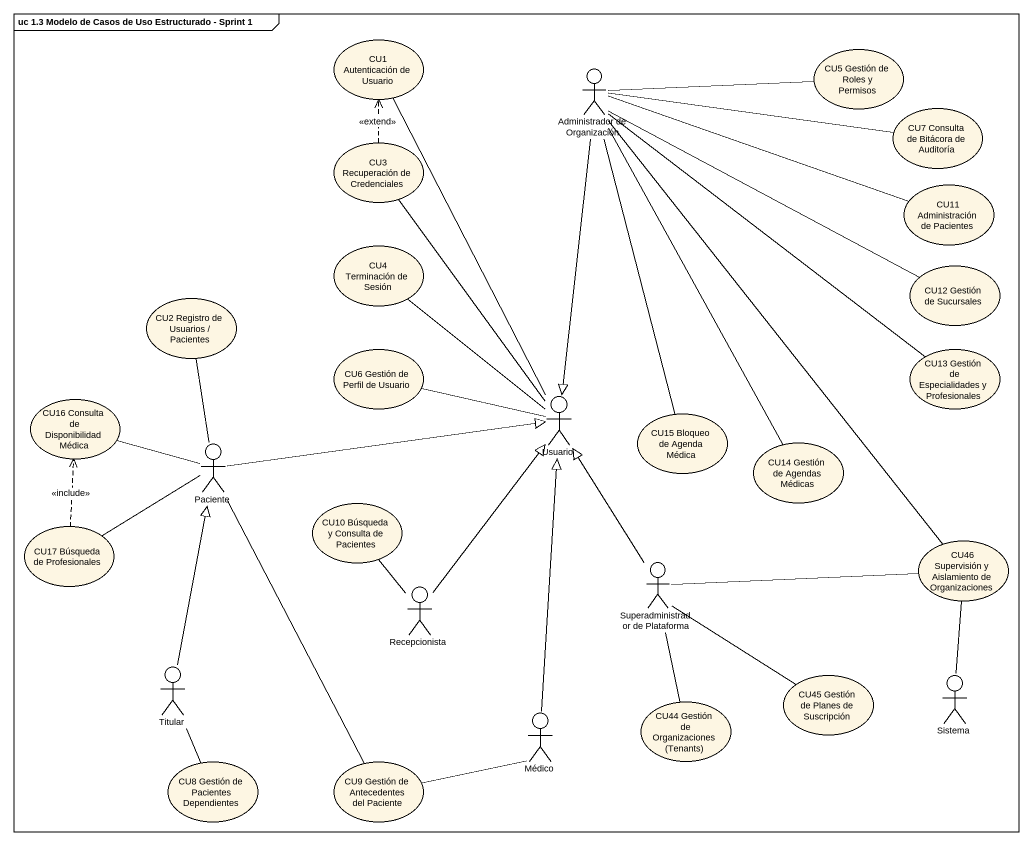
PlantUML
@startuml
mainframe uc 1.3 Modelo de Casos de Uso Estructurado - Sprint 1
usecase "CU1 Autenticación de Usuario" as CU1_Autenticación_de_Usuario
usecase "CU5 Gestión de Roles y Permisos" as CU5_Gestión_de_Roles_y
actor "Administrador de Organización" as Administrador_de
usecase "CU7 Consulta de Bitácora de Auditoría" as CU7_Consulta_de_Bitácora_de
usecase "CU3 Recuperación de Credenciales" as CU3_Recuperación_de
usecase "CU11 Administración de Pacientes" as CU11_Administración_de
usecase "CU4 Terminación de Sesión" as CU4_Terminación_de_Sesión
usecase "CU12 Gestión de Sucursales" as CU12_Gestión_de_Sucursales
usecase "CU2 Registro de Usuarios / Pacientes" as CU2_Registro_de_Usuarios
usecase "CU6 Gestión de Perfil de Usuario" as CU6_Gestión_de_Perfil_de
usecase "CU13 Gestión de Especialidades y Profesionales" as CU13_Gestión_de
usecase "CU16 Consulta de Disponibilidad Médica" as CU16_Consulta_de
actor Usuario
actor Paciente
usecase "CU15 Bloqueo de Agenda Médica" as CU15_Bloqueo_de_Agenda
usecase "CU14 Gestión de Agendas Médicas" as CU14_Gestión_de_Agendas
usecase "CU17 Búsqueda de Profesionales" as CU17_Búsqueda_de
usecase "CU10 Búsqueda y Consulta de Pacientes" as CU10_Búsqueda_y_Consulta_de
actor "Superadministrador de Plataforma" as Superadministrador_de
usecase "CU46 Supervisión y Aislamiento de Organizaciones" as CU46_Supervisión_y
actor Recepcionista
actor Titular
usecase "CU45 Gestión de Planes de Suscripción" as CU45_Gestión_de_Planes_de
actor Sistema
actor Médico
usecase "CU44 Gestión de Organizaciones (Tenants)" as CU44_Gestión_de
usecase "CU8 Gestión de Pacientes Dependientes" as CU8_Gestión_de_Pacientes
usecase "CU9 Gestión de Antecedentes del Paciente" as CU9_Gestión_de_Antecedentes
Administrador_de -right- CU5_Gestión_de_Roles_y
Administrador_de -right- CU7_Consulta_de_Bitácora_de
Administrador_de -right- CU11_Administración_de
Administrador_de -right- CU12_Gestión_de_Sucursales
Administrador_de -- CU13_Gestión_de
Administrador_de --|> Usuario
Administrador_de -- CU15_Bloqueo_de_Agenda
Administrador_de -- CU14_Gestión_de_Agendas
Administrador_de -- CU46_Supervisión_y
CU3_Recuperación_de .up.> CU1_Autenticación_de_Usuario : <<extend>>
Usuario -up- CU1_Autenticación_de_Usuario
Usuario -up- CU3_Recuperación_de
Usuario -up- CU4_Terminación_de_Sesión
Usuario -left- CU6_Gestión_de_Perfil_de
Paciente -up- CU2_Registro_de_Usuarios
Paciente -left- CU16_Consulta_de
Paciente -right-|> Usuario
Paciente -left- CU17_Búsqueda_de
Paciente -- CU9_Gestión_de_Antecedentes
CU17_Búsqueda_de .up.> CU16_Consulta_de : <<include>>
Superadministrador_de -up-|> Usuario
Superadministrador_de -right- CU46_Supervisión_y
Superadministrador_de -- CU45_Gestión_de_Planes_de
Superadministrador_de -- CU44_Gestión_de
Recepcionista -up-|> Usuario
Recepcionista -up- CU10_Búsqueda_y_Consulta_de
Titular -up-|> Paciente
Titular -- CU8_Gestión_de_Pacientes
Sistema -up- CU46_Supervisión_y
Médico -up-|> Usuario
Médico -left- CU9_Gestión_de_Antecedentes
@enduml
